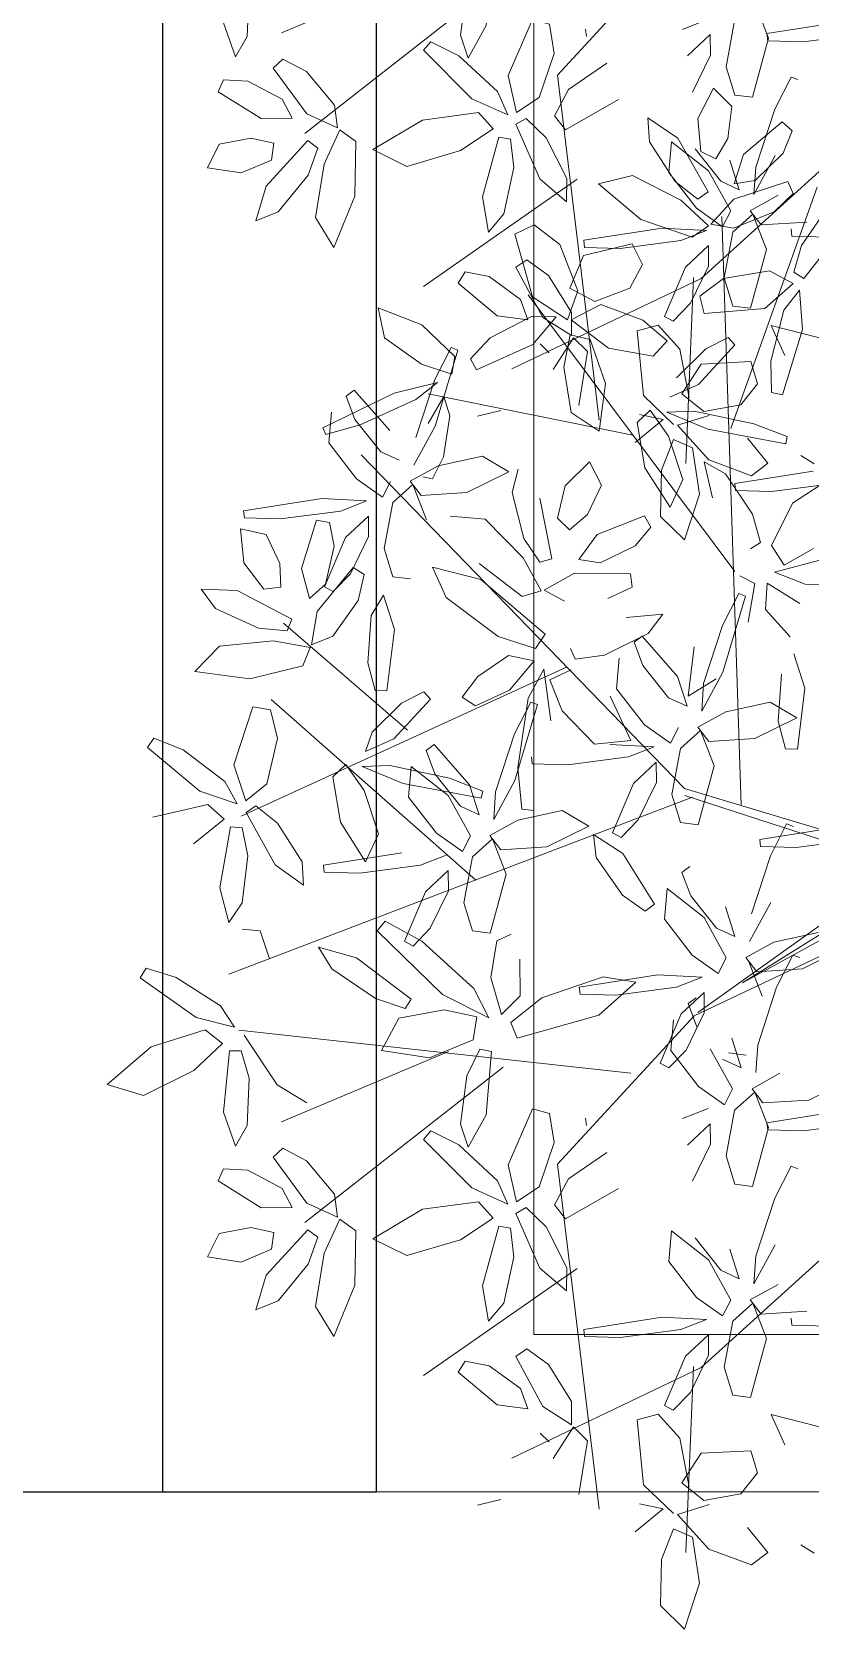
# Model space of a CAD drawing. Header units: millimetres. Extents: x 4980 to 19099, y 3891 to 5773.
# Drawn here: x 5988.9 to 6013.7, y 4588.5 to 4639.3 of the extents above; entities that cross this region are included whole.
import ezdxf

# ---------------------------------------------------------------- set-up
doc = ezdxf.new("R2010")
doc.units = ezdxf.units.MM
for name, color, linetype, lineweight in [('02_03 Sitzmöbel_Stift_Nr__7', 7, 'Continuous', 25), ('no3_ahşap gorunus on kalın', 34, 'Continuous', 20), ('no3_ölçü tefriş', 252, 'Continuous', 0)]:
    doc.layers.add(name, color=color, linetype=linetype, lineweight=lineweight)

# ---------------------------------------------------------------- blocks, each defined once
blk = doc.blocks.new('p34')
at = {"color": 68}
for p, q in [((1685.294, -14118.438), (1684.949, -14119.593)), ((1686.489, -14119.835), (1685.294, -14118.438)), ((1684.949, -14119.593), (1685.738, -14121.191)), ((1687.031, -14121.555), (1686.489, -14119.835)), ((1687.424, -14121.267), (1688.687, -14119.488)), ((1688.687, -14119.488), (1688.993, -14119.67)), ((1688.993, -14119.67), (1688.702, -14120.628)), ((1694.211, -14121.641), (1693.807, -14119.884)), ((1694.626, -14121.385), (1696.025, -14119.712)), ((1696.316, -14119.918), (1695.95, -14120.849)), ((1696.025, -14119.712), (1696.316, -14119.918)), ((1688.702, -14120.628), (1687.794, -14122.038)), ((1695.95, -14120.849), (1694.933, -14122.183)), ((1685.738, -14121.191), (1686.597, -14122.104)), ((1687.116, -14122.482), (1687.424, -14121.267)), ((1692.951, -14121.176), (1693.734, -14122.154)), ((1694.222, -14122.572), (1694.626, -14121.385)), ((1698.209, -14122.976), (1698.443, -14121.227)), ((1698.443, -14121.227), (1699.246, -14122.005)), ((1700.445, -14121.879), (1701.061, -14121.423)), ((1701.061, -14121.423), (1701.022, -14122.574)), ((1679.642, -14122.701), (1679.81, -14121.624)), ((1679.81, -14121.624), (1680.556, -14122)), ((1680.556, -14122), (1680.748, -14123.009)), ((1681.371, -14123.339), (1682.229, -14121.966)), ((1682.229, -14121.966), (1682.611, -14122.14)), ((1686.597, -14122.104), (1687.031, -14121.555)), ((1693.734, -14122.154), (1694.211, -14121.641)), ((1699.246, -14122.005), (1699.411, -14123.716)), ((1699.815, -14123.25), (1700.445, -14121.879)), ((1682.611, -14122.14), (1682.568, -14122.911)), ((1683.335, -14122.517), (1684.416, -14122.139)), ((1684.416, -14122.139), (1686.37, -14122.324)), ((1686.37, -14122.324), (1686.371, -14122.701)), ((1687.794, -14122.038), (1687.116, -14122.482)), ((1690.45, -14122.307), (1691.557, -14122.016)), ((1691.074, -14122.734), (1690.45, -14122.307)), ((1691.557, -14122.016), (1693.491, -14122.355)), ((1693.491, -14122.355), (1693.461, -14122.731)), ((1694.933, -14122.183), (1694.222, -14122.572)), ((1694.323, -14122.844), (1695.467, -14122.467)), ((1695.467, -14122.467), (1697.314, -14123.072)), ((1680.052, -14123.668), (1679.642, -14122.701)), ((1680.748, -14123.009), (1680.586, -14123.742)), ((1682.568, -14122.911), (1681.987, -14124.007)), ((1683.99, -14122.893), (1683.335, -14122.517)), ((1685.497, -14122.955), (1683.99, -14122.893)), ((1685.284, -14123.84), (1686.868, -14122.79)), ((1686.371, -14122.701), (1685.497, -14122.955)), ((1690.238, -14122.735), (1690.186, -14123.299)), ((1692.571, -14122.915), (1691.074, -14122.734)), ((1692.288, -14123.78), (1693.95, -14122.86)), ((1693.461, -14122.731), (1692.571, -14122.915)), ((1693.95, -14122.86), (1694.164, -14123.17)), ((1694.861, -14123.512), (1694.323, -14122.844)), ((1698.616, -14124.664), (1698.209, -14122.976)), ((1701.022, -14122.574), (1700.103, -14124.31)), ((1701.061, -14123.421), (1701.893, -14122.78)), ((1701.893, -14122.78), (1702.978, -14122.672)), ((1702.978, -14122.672), (1702.802, -14123.489)), ((1703.326, -14122.803), (1703.296, -14123.94)), ((1703.555, -14122.777), (1703.326, -14122.803)), ((1703.945, -14125.271), (1703.555, -14122.777)), ((1678.405, -14123.875), (1678.119, -14123.164)), ((1678.119, -14123.164), (1679.223, -14123.492)), ((1679.223, -14123.492), (1680.671, -14124.82)), ((1681.381, -14124.322), (1681.371, -14123.339)), ((1690.186, -14123.299), (1689.295, -14123.599)), ((1694.164, -14123.17), (1693.613, -14123.859)), ((1696.306, -14123.858), (1694.861, -14123.512)), ((1697.314, -14123.072), (1697.217, -14123.63)), ((1699.734, -14124.16), (1699.815, -14123.25)), ((1701.124, -14123.956), (1701.061, -14123.421)), ((1702.802, -14123.489), (1701.874, -14123.928)), ((1679.573, -14124.831), (1678.405, -14123.875)), ((1680.586, -14123.742), (1680.052, -14123.668)), ((1681.987, -14124.007), (1681.381, -14124.322)), ((1681.519, -14124.785), (1682.979, -14123.718)), ((1683.264, -14124.026), (1682.866, -14124.778)), ((1682.979, -14123.718), (1683.264, -14124.026)), ((1684.711, -14124.793), (1685.284, -14123.84)), ((1691.641, -14124.685), (1692.288, -14123.78)), ((1693.613, -14123.859), (1692.377, -14124.635)), ((1697.217, -14123.63), (1696.306, -14123.858)), ((1699.411, -14123.716), (1699.2, -14124.897)), ((1701.874, -14123.928), (1701.124, -14123.956)), ((1703.296, -14123.94), (1703.547, -14125.868)), ((1700.103, -14124.31), (1699.734, -14124.16)), ((1680.433, -14125.139), (1679.573, -14124.831)), ((1680.671, -14124.82), (1680.433, -14125.139)), ((1681.074, -14125.768), (1681.519, -14124.785)), ((1682.866, -14124.778), (1681.801, -14125.667)), ((1692.377, -14124.635), (1691.641, -14124.685)), ((1699.286, -14124.939), (1700.349, -14125.122)), ((1700.764, -14124.872), (1701.712, -14124.614)), ((1701.221, -14125.379), (1700.764, -14124.872)), ((1701.712, -14124.614), (1703.257, -14125.099)), ((1677.269, -14125.649), (1678.225, -14125.068)), ((1678.225, -14125.068), (1679.922, -14125.339)), ((1679.922, -14125.339), (1681.012, -14125.841)), ((1688.976, -14125.589), (1689.667, -14125.164)), ((1689.667, -14125.164), (1689.325, -14126.37)), ((1692.049, -14125.343), (1692.018, -14126.48)), ((1692.278, -14125.317), (1692.049, -14125.343)), ((1692.667, -14127.812), (1692.278, -14125.317)), ((1700.349, -14125.122), (1701.751, -14126.266)), ((1701.13, -14125.352), (1700.98, -14125.63)), ((1702.703, -14126.023), (1701.13, -14125.352)), ((1702.428, -14125.664), (1701.221, -14125.379)), ((1703.184, -14125.512), (1702.428, -14125.664)), ((1703.257, -14125.099), (1703.184, -14125.512)), ((1703.869, -14126.683), (1703.945, -14125.271)), ((1705.716, -14125.489), (1704.572, -14126.373)), ((1706.689, -14125.575), (1705.716, -14125.489)), ((1706.194, -14125.302), (1705.982, -14125.394)), ((1705.982, -14125.394), (1706.287, -14126.49)), ((1707.299, -14127.572), (1706.194, -14125.302)), ((1678.903, -14126.316), (1677.269, -14125.649)), ((1681.012, -14125.841), (1680.639, -14126.347)), ((1681.801, -14125.667), (1681.074, -14125.768)), ((1688.029, -14126.973), (1688.976, -14125.589)), ((1693.644, -14125.86), (1692.385, -14126.661)), ((1695.087, -14125.618), (1693.644, -14125.86)), ((1695.477, -14126.027), (1695.087, -14125.618)), ((1700.98, -14125.63), (1701.55, -14126.177)), ((1703.383, -14126.748), (1702.703, -14126.023)), ((1703.547, -14125.868), (1703.869, -14126.683)), ((1707.203, -14126.043), (1706.464, -14126.322)), ((1707.389, -14126.297), (1707.203, -14126.043)), ((1680.639, -14126.347), (1678.903, -14126.316)), ((1689.325, -14126.37), (1688.013, -14128.112)), ((1692.018, -14126.48), (1692.27, -14128.408)), ((1701.524, -14126.619), (1700.696, -14126.424)), ((1701.751, -14126.266), (1701.524, -14126.619)), ((1701.55, -14126.177), (1702.731, -14126.754)), ((1704.572, -14126.373), (1703.983, -14127.201)), ((1706.464, -14126.322), (1705.435, -14127.14)), ((1706.287, -14126.49), (1707.094, -14128.259)), ((1680.385, -14126.889), (1679.849, -14127.968)), ((1681.324, -14128.47), (1680.385, -14126.889)), ((1687.712, -14127.922), (1688.029, -14126.973)), ((1688.155, -14129.106), (1690.188, -14127.026)), ((1690.188, -14127.026), (1690.491, -14127.284)), ((1692.385, -14126.661), (1693.274, -14127.065)), ((1693.274, -14127.065), (1694.647, -14126.612)), ((1702.731, -14126.754), (1703.383, -14126.748)), ((1686.147, -14128.698), (1686.38, -14127.164)), ((1686.38, -14127.164), (1687.41, -14127.715)), ((1690.491, -14127.284), (1689.854, -14128.445)), ((1701.457, -14127.525), (1702.356, -14127.25)), ((1702.356, -14127.25), (1703.816, -14127.522)), ((1703.816, -14127.522), (1704.388, -14128.161)), ((1703.983, -14127.201), (1704.488, -14127.457)), ((1705.435, -14127.14), (1705.16, -14127.731)), ((1679.849, -14127.968), (1680.352, -14129.678)), ((1687.41, -14127.715), (1687.674, -14129.158)), ((1688.013, -14128.112), (1687.712, -14127.922)), ((1691.425, -14128.564), (1689.852, -14127.893)), ((1704.492, -14128.078), (1704.044, -14128.424)), ((1704.987, -14128.966), (1704.492, -14128.078)), ((1681.564, -14130.257), (1681.324, -14128.47)), ((1682.001, -14130.04), (1683.549, -14128.504)), ((1683.549, -14128.504), (1683.82, -14128.736)), ((1692.105, -14129.288), (1691.425, -14128.564)), ((1692.27, -14128.408), (1692.591, -14129.223)), ((1704.388, -14128.161), (1703.265, -14128.596)), ((1704.044, -14128.424), (1704.133, -14129.884)), ((1704.632, -14128.476), (1704.57, -14128.785)), ((1705.009, -14128.198), (1706.251, -14128.874)), ((1683.82, -14128.736), (1683.369, -14129.629)), ((1686.713, -14130.086), (1686.147, -14128.698)), ((1687.417, -14130.585), (1688.155, -14129.106)), ((1675.098, -14130.847), (1676.139, -14129.606)), ((1676.139, -14129.606), (1676.493, -14129.832)), ((1683.369, -14129.629), (1682.233, -14130.863)), ((1687.674, -14129.158), (1687.45, -14130.202)), ((1703.386, -14129.355), (1703.285, -14130.469)), ((1676.493, -14129.832), (1676.343, -14130.589)), ((1680.352, -14129.678), (1681.042, -14130.723)), ((1681.489, -14131.185), (1682.001, -14130.04)), ((1684.031, -14129.676), (1683.299, -14129.929)), ((1683.299, -14129.929), (1684.331, -14130.496)), ((1685.572, -14129.886), (1684.031, -14129.676)), ((1686.415, -14130.294), (1685.572, -14129.886)), ((1687.45, -14130.202), (1686.713, -14130.086)), ((1677.758, -14130.572), (1678.887, -14130.385)), ((1678.339, -14131.055), (1677.758, -14130.572)), ((1678.887, -14130.385), (1680.781, -14130.901)), ((1681.042, -14130.723), (1681.564, -14130.257)), ((1684.331, -14130.496), (1686.349, -14130.665)), ((1686.349, -14130.665), (1686.415, -14130.294)), ((1679.813, -14131.374), (1678.339, -14131.055)), ((1680.781, -14130.901), (1680.717, -14131.273)), ((1682.233, -14130.863), (1681.489, -14131.185)), ((1679.451, -14132.209), (1681.192, -14131.446)), ((1680.717, -14131.273), (1679.813, -14131.374)), ((1681.192, -14131.446), (1681.376, -14131.775)), ((1681.564, -14131.465), (1682.739, -14131.196)), ((1682.039, -14132.18), (1681.564, -14131.465)), ((1682.739, -14131.196), (1684.522, -14131.968)), ((1681.376, -14131.775), (1680.764, -14132.41)), ((1684.522, -14131.968), (1684.374, -14132.515)), ((1678.724, -14133.05), (1679.451, -14132.209)), ((1680.764, -14132.41), (1679.462, -14133.069)), ((1681.018, -14133.025), (1681.463, -14132.675)), ((1681.463, -14132.675), (1682.293, -14133.116)), ((1683.445, -14132.658), (1682.039, -14132.18)), ((1684.374, -14132.515), (1683.445, -14132.658)), ((1679.462, -14133.069), (1678.724, -14133.05)), ((1681.985, -14134.71), (1681.018, -14133.025)), ((1682.293, -14133.116), (1683.135, -14134.34))]:
    blk.add_line(p, q, dxfattribs=at)
at = {"color": 44}
for p, q in [((1694.436, -14137.067), (1688.808, -14122.302)), ((1685.654, -14135.103), (1687.026, -14122.623)), ((1698.592, -14133.078), (1693.838, -14122.703)), ((1686.342, -14129.293), (1684.107, -14123.977)), ((1691.802, -14130.168), (1697.552, -14123.652)), ((1696.572, -14127.998), (1699.979, -14124.041)), ((1685.85, -14131.036), (1680.9, -14124.728)), ((1694.72, -14136.809), (1705.34, -14126.519)), ((1679.44, -14133.399), (1676.031, -14128.502)), ((1705.965, -14135.169), (1707.275, -14128.65)), ((1676.283, -14137.346), (1673.404, -14131.319)), ((1701.623, -14138.41), (1710.428, -14131.837)), ((1682.755, -14132.766), (1671.775, -14134.094)), ((1687.482, -14137.116), (1682.755, -14132.766)), ((1676.318, -14137.098), (1670.396, -14136.858)), ((1691.114, -14144.782), (1687.482, -14137.116)), ((1692.508, -14144.125), (1687.589, -14137.234)), ((1692.198, -14143.891), (1694.497, -14136.818)), ((1692.508, -14144.125), (1694.72, -14136.809)), ((1682.842, -14144.569), (1676.283, -14137.346)), ((1694.199, -14138.612), (1712.916, -14138.004)), ((1691.944, -14144.122), (1688.533, -14138.654)), ((1688.533, -14138.654), (1691.834, -14144.693)), ((1706.176, -14138.29), (1713.856, -14141.038))]:
    blk.add_line(p, q, dxfattribs=at)
at = {"color": 66}
for p, q in [((1699.2, -14124.897), (1698.616, -14124.664)), ((1699.567, -14125.617), (1699.286, -14124.939)), ((1694.647, -14126.612), (1695.477, -14126.027)), ((1700.696, -14126.424), (1699.567, -14125.617)), ((1695.413, -14126.554), (1694.872, -14127.859)), ((1695.445, -14127.429), (1695.413, -14126.554)), ((1706.106, -14127.429), (1707.389, -14126.297)), ((1696.51, -14126.865), (1695.893, -14126.654)), ((1695.893, -14126.654), (1696.293, -14127.563)), ((1697.432, -14127.802), (1696.51, -14126.865)), ((1697.827, -14127.336), (1697.837, -14126.959)), ((1697.837, -14126.959), (1698.717, -14126.729)), ((1698.717, -14126.729), (1700.222, -14126.833)), ((1700.222, -14126.833), (1700.867, -14127.227)), ((1710.011, -14127.055), (1709.056, -14127.259)), ((1709.476, -14128.448), (1710.011, -14127.055)), ((1695.041, -14129.331), (1695.445, -14127.429)), ((1696.293, -14127.563), (1697.554, -14128.72)), ((1699.776, -14127.575), (1697.827, -14127.336)), ((1700.867, -14127.227), (1699.776, -14127.575)), ((1701.39, -14128.088), (1701.457, -14127.525)), ((1707.641, -14128.944), (1707.299, -14127.572)), ((1709.056, -14127.259), (1708.222, -14128.44)), ((1689.852, -14127.893), (1689.702, -14128.17)), ((1694.438, -14128.029), (1693.294, -14128.913)), ((1694.872, -14127.859), (1694.409, -14130.341)), ((1695.411, -14128.115), (1694.438, -14128.029)), ((1697.787, -14128.508), (1697.432, -14127.802)), ((1689.854, -14128.445), (1688.351, -14130.104)), ((1689.702, -14128.17), (1690.272, -14128.717)), ((1694.491, -14129.289), (1695.411, -14128.115)), ((1695.925, -14128.583), (1695.186, -14128.862)), ((1696.111, -14128.837), (1695.925, -14128.583)), ((1697.554, -14128.72), (1697.787, -14128.508)), ((1707.732, -14128.861), (1705.883, -14128.258)), ((1707.094, -14128.259), (1707.641, -14128.944)), ((1708.222, -14128.44), (1707.903, -14129.405)), ((1708.46, -14129.501), (1709.476, -14128.448)), ((1690.272, -14128.717), (1691.453, -14129.294)), ((1693.294, -14128.913), (1692.706, -14129.742)), ((1695.186, -14128.862), (1694.157, -14129.68)), ((1694.829, -14129.969), (1696.111, -14128.837)), ((1700.797, -14129.224), (1701.756, -14128.794)), ((1701.756, -14128.794), (1701.364, -14130.323)), ((1704.57, -14128.785), (1705.276, -14129.141)), ((1705.293, -14130.379), (1704.987, -14128.966)), ((1706.251, -14128.874), (1708.67, -14129.595)), ((1707.196, -14129.148), (1706.333, -14128.656)), ((1708.746, -14129.378), (1707.732, -14128.861)), ((1691.453, -14129.294), (1692.105, -14129.288)), ((1693.21, -14129.997), (1694.491, -14129.289)), ((1694.634, -14130.393), (1695.041, -14129.331)), ((1699.551, -14130.874), (1700.797, -14129.224)), ((1705.276, -14129.141), (1706.574, -14129.345)), ((1706.574, -14129.345), (1707.196, -14129.148)), ((1707.903, -14129.405), (1708.46, -14129.501)), ((1708.67, -14129.595), (1708.746, -14129.378)), ((1688.351, -14130.104), (1687.417, -14130.585)), ((1690.112, -14130.628), (1690.18, -14130.065)), ((1690.18, -14130.065), (1691.078, -14129.79)), ((1691.078, -14129.79), (1692.539, -14130.062)), ((1692.539, -14130.062), (1693.111, -14130.701)), ((1692.706, -14129.742), (1693.21, -14129.997)), ((1694.157, -14129.68), (1693.882, -14130.271)), ((1693.882, -14130.271), (1694.829, -14129.969)), ((1697.617, -14129.738), (1697.348, -14130.162)), ((1698.284, -14130.237), (1697.617, -14129.738)), ((1708.045, -14130.193), (1708.391, -14129.995)), ((1708.391, -14129.995), (1709.057, -14130.621)), ((1672.087, -14130.966), (1671.902, -14130.222)), ((1676.343, -14130.589), (1675.616, -14131.594)), ((1688.696, -14130.645), (1687.526, -14130.988)), ((1689.872, -14130.835), (1688.696, -14130.645)), ((1691.987, -14131.136), (1690.112, -14130.628)), ((1693.214, -14130.618), (1692.766, -14130.964)), ((1693.709, -14131.506), (1693.214, -14130.618)), ((1694.409, -14130.341), (1694.634, -14130.393)), ((1697.348, -14130.162), (1697.846, -14131.243)), ((1698.948, -14131.205), (1698.284, -14130.237)), ((1708.844, -14131.988), (1708.045, -14130.193)), ((1709.057, -14130.621), (1709.746, -14131.962)), ((1674.972, -14131.821), (1675.098, -14130.847)), ((1687.526, -14130.988), (1688.114, -14131.581)), ((1690.074, -14131.295), (1689.872, -14130.835)), ((1693.111, -14130.701), (1691.987, -14131.136)), ((1692.766, -14130.964), (1692.855, -14132.424)), ((1694.606, -14130.798), (1693.732, -14130.738)), ((1693.732, -14130.738), (1694.973, -14131.414)), ((1699.174, -14132.068), (1699.551, -14130.874)), ((1675.616, -14131.594), (1674.972, -14131.821)), ((1675.044, -14132.3), (1676.639, -14131.445)), ((1676.639, -14131.445), (1676.878, -14131.79)), ((1686.764, -14131.488), (1687.271, -14131.287)), ((1687.498, -14134.079), (1686.764, -14131.488)), ((1687.271, -14131.287), (1688.052, -14132.266)), ((1688.114, -14131.581), (1689.287, -14131.57)), ((1697.846, -14131.243), (1698.783, -14132.024)), ((1698.783, -14132.024), (1698.948, -14131.205)), ((1676.878, -14131.79), (1676.379, -14132.479)), ((1699.623, -14132.377), (1699.174, -14132.068)), ((1673.386, -14132.626), (1674.396, -14133.275)), ((1674.2, -14132.216), (1673.92, -14132.499)), ((1674.467, -14133.211), (1675.044, -14132.3)), ((1676.379, -14132.479), (1675.201, -14133.212)), ((1688.052, -14132.266), (1688.726, -14134.221)), ((1673.956, -14133.724), (1672.241, -14133.452)), ((1674.396, -14133.275), (1673.956, -14133.724)), ((1675.201, -14133.212), (1674.467, -14133.211)), ((1677.272, -14133.626), (1677.241, -14134.764)), ((1677.501, -14133.601), (1677.272, -14133.626)), ((1677.89, -14136.095), (1677.501, -14133.601)), ((1684.219, -14133.661), (1683.99, -14133.686)), ((1688.166, -14133.487), (1688.136, -14134.625)), ((1688.395, -14133.462), (1688.166, -14133.487)), ((1688.785, -14135.956), (1688.395, -14133.462)), ((1688.549, -14135.256), (1687.498, -14134.079)), ((1688.136, -14134.625), (1688.387, -14136.553)), ((1688.726, -14134.221), (1688.549, -14135.256)), ((1677.241, -14134.764), (1677.493, -14136.692)), ((1671.792, -14136.131), (1671.058, -14135.243)), ((1671.638, -14136.465), (1672.554, -14135.503)), ((1671.951, -14135.381), (1671.792, -14136.131)), ((1672.554, -14135.503), (1674.621, -14135.305)), ((1674.621, -14135.305), (1674.8, -14135.974)), ((1670.178, -14136.083), (1671.155, -14136.461)), ((1674.8, -14135.974), (1674.036, -14136.66)), ((1675.075, -14136.176), (1674.925, -14136.453)), ((1676.648, -14136.847), (1675.075, -14136.176)), ((1677.814, -14137.507), (1677.89, -14136.095)), ((1670.508, -14137.585), (1671.613, -14136.585)), ((1671.155, -14136.461), (1670.892, -14137.062)), ((1671.613, -14136.585), (1671.927, -14137.595)), ((1672.054, -14137.426), (1672.614, -14136.724)), ((1674.036, -14136.66), (1672.481, -14136.956)), ((1672.614, -14136.724), (1673.558, -14137.339)), ((1674.925, -14136.453), (1675.495, -14137.001)), ((1677.493, -14136.692), (1677.814, -14137.507)), ((1679.661, -14136.312), (1678.517, -14137.197)), ((1680.634, -14136.398), (1679.661, -14136.312)), ((1679.714, -14137.573), (1680.634, -14136.398)), ((1675.495, -14137.001), (1676.676, -14137.578)), ((1677.328, -14137.572), (1676.648, -14136.847)), ((1678.517, -14137.197), (1677.929, -14138.025)), ((1680.409, -14137.146), (1679.38, -14137.964)), ((1672.267, -14138.604), (1672.054, -14137.426)), ((1673.558, -14137.339), (1673.639, -14138.924)), ((1676.676, -14137.578), (1677.328, -14137.572)), ((1678.433, -14138.281), (1679.714, -14137.573)), ((1675.403, -14138.349), (1676.301, -14138.074)), ((1676.301, -14138.074), (1677.762, -14138.346)), ((1677.929, -14138.025), (1678.433, -14138.281)), ((1679.38, -14137.964), (1679.105, -14138.555)), ((1679.105, -14138.555), (1680.052, -14138.253)), ((1675.335, -14138.911), (1675.403, -14138.349)), ((1677.762, -14138.346), (1678.334, -14138.985)), ((1673.639, -14138.924), (1672.934, -14139.129)), ((1677.21, -14139.42), (1675.335, -14138.911)), ((1678.334, -14138.985), (1677.21, -14139.42)), ((1678.437, -14138.902), (1677.989, -14139.247)), ((1677.989, -14139.247), (1678.078, -14140.708)), ((1678.932, -14139.79), (1678.437, -14138.902)), ((1679.829, -14139.082), (1678.955, -14139.021)), ((1678.955, -14139.021), (1680.196, -14139.698)), ((1673.828, -14140.004), (1674.787, -14139.573)), ((1674.787, -14139.573), (1674.396, -14141.103)), ((1677.63, -14140.231), (1677.599, -14141.368)), ((1677.859, -14140.206), (1677.63, -14140.231))]:
    blk.add_line(p, q, dxfattribs=at)
at = {"color": 64}
for p, q in [((1704.133, -14129.884), (1704.797, -14131.22)), ((1701.364, -14130.323), (1699.623, -14132.377)), ((1700.821, -14131.648), (1701.878, -14130.272)), ((1703.285, -14130.469), (1702.057, -14131.672)), ((1704.797, -14131.22), (1705.293, -14130.379)), ((1696.454, -14131.401), (1694.606, -14130.798)), ((1694.015, -14132.919), (1693.709, -14131.506)), ((1694.01, -14132.023), (1694.056, -14131.628)), ((1694.056, -14131.628), (1695.374, -14131.51)), ((1694.973, -14131.414), (1697.392, -14132.135)), ((1695.374, -14131.51), (1697.589, -14131.832)), ((1697.468, -14131.918), (1696.454, -14131.401)), ((1701.005, -14132.25), (1700.821, -14131.648)), ((1702.674, -14131.693), (1704.136, -14131.323)), ((1704.136, -14131.323), (1704.878, -14131.515)), ((1710.362, -14131.973), (1712.36, -14131.405)), ((1712.36, -14131.405), (1712.656, -14132.03)), ((1695.498, -14131.964), (1695.467, -14133.101)), ((1695.726, -14131.939), (1695.498, -14131.964)), ((1697.392, -14132.135), (1697.468, -14131.918)), ((1697.589, -14131.832), (1698.51, -14132.338)), ((1702.057, -14131.672), (1701.005, -14132.25)), ((1701.915, -14132.202), (1702.674, -14131.693)), ((1709.726, -14132.729), (1708.844, -14131.988)), ((1709.636, -14133.084), (1710.362, -14131.973)), ((1709.746, -14131.962), (1709.726, -14132.729)), ((1712.656, -14132.03), (1712.029, -14132.843)), ((1692.855, -14132.424), (1693.519, -14133.76)), ((1698.51, -14132.338), (1696.87, -14132.551)), ((1697.182, -14132.921), (1698.174, -14132.525)), ((1698.174, -14132.525), (1698.489, -14133.202)), ((1700.676, -14132.987), (1701.027, -14132.343)), ((1701.027, -14132.343), (1701.553, -14133.285)), ((1702.029, -14132.583), (1701.915, -14132.202)), ((1703.958, -14132.208), (1702.029, -14132.583)), ((1693.519, -14133.76), (1694.015, -14132.919)), ((1695.467, -14133.101), (1695.718, -14135.029)), ((1696.131, -14133.945), (1697.182, -14132.921)), ((1699.172, -14133.181), (1698.827, -14133.333)), ((1702.946, -14133.155), (1703.323, -14132.77)), ((1703.439, -14133.722), (1702.946, -14133.155)), ((1703.323, -14132.77), (1704.345, -14133.016)), ((1704.345, -14133.016), (1705.111, -14133.791)), ((1706.68, -14133.201), (1708.13, -14132.973)), ((1708.13, -14132.973), (1709.159, -14133.168)), ((1709.159, -14133.168), (1709.009, -14133.807)), ((1710.553, -14133.415), (1709.636, -14133.084)), ((1710.218, -14133.955), (1710.642, -14133.163)), ((1712.029, -14132.843), (1710.553, -14133.415)), ((1710.642, -14133.163), (1711.681, -14133.597)), ((1698.827, -14133.333), (1698.959, -14134.26)), ((1701.553, -14133.285), (1701.542, -14135.094)), ((1701.9, -14134.124), (1702.007, -14133.45)), ((1702.007, -14133.45), (1702.804, -14134.026)), ((1706.084, -14134.092), (1706.68, -14133.201)), ((1708.726, -14134.39), (1709.632, -14133.207)), ((1709.632, -14133.207), (1710.124, -14134.144)), ((1711.681, -14133.597), (1712.048, -14135.141)), ((1691.321, -14134.842), (1692.515, -14134.003)), ((1692.515, -14134.003), (1693.247, -14133.916)), ((1693.247, -14133.916), (1692.648, -14134.852)), ((1696.248, -14135.107), (1696.131, -14133.945)), ((1702.436, -14135.243), (1701.9, -14134.124)), ((1702.804, -14134.026), (1703.397, -14135.533)), ((1704.364, -14134.167), (1703.439, -14133.722)), ((1705.111, -14133.791), (1704.364, -14134.167)), ((1707.601, -14134.295), (1706.084, -14134.092)), ((1709.009, -14133.807), (1707.601, -14134.295)), ((1710.124, -14134.144), (1709.626, -14135.48)), ((1710.641, -14135.074), (1710.218, -14133.955)), ((1712.824, -14135.418), (1713.963, -14134.069)), ((1713.963, -14134.069), (1714.22, -14135.158)), ((1693.301, -14134.514), (1693.151, -14134.791)), ((1694.874, -14135.185), (1693.301, -14134.514)), ((1696.04, -14135.844), (1696.116, -14134.433)), ((1697.652, -14134.445), (1696.248, -14135.107)), ((1697.887, -14134.65), (1696.743, -14135.534)), ((1698.86, -14134.736), (1697.887, -14134.65)), ((1698.959, -14134.26), (1699.644, -14135.657)), ((1701.126, -14135.14), (1700.758, -14134.372)), ((1708.476, -14135.818), (1708.726, -14134.39)), ((1690.806, -14135.558), (1691.321, -14134.842)), ((1692.648, -14134.852), (1691.036, -14135.857)), ((1693.151, -14134.791), (1693.721, -14135.339)), ((1695.554, -14135.909), (1694.874, -14135.185)), ((1695.718, -14135.029), (1696.04, -14135.844)), ((1699.374, -14135.205), (1698.635, -14135.483)), ((1699.56, -14135.459), (1699.374, -14135.205)), ((1700.262, -14136.123), (1700.157, -14134.95)), ((1701.542, -14135.094), (1701.126, -14135.14)), ((1711.392, -14135.47), (1710.641, -14135.074)), ((1712.048, -14135.141), (1711.392, -14135.47)), ((1714.22, -14135.158), (1713.439, -14136.689)), ((1691.036, -14135.857), (1690.806, -14135.558)), ((1693.721, -14135.339), (1694.902, -14135.915)), ((1696.743, -14135.534), (1696.154, -14136.363)), ((1698.635, -14135.483), (1697.606, -14136.301)), ((1698.277, -14136.591), (1699.56, -14135.459)), ((1699.644, -14135.657), (1700.262, -14136.123)), ((1703.03, -14135.736), (1702.436, -14135.243)), ((1703.397, -14135.533), (1703.03, -14135.736)), ((1704.923, -14135.551), (1703.665, -14136.352)), ((1706.366, -14135.309), (1704.923, -14135.551)), ((1705.927, -14136.303), (1706.757, -14135.718)), ((1706.757, -14135.718), (1706.366, -14135.309)), ((1709.626, -14135.48), (1708.962, -14136.255)), ((1712.258, -14137.059), (1712.824, -14135.418)), ((1714.03, -14136.513), (1715.299, -14135.697)), ((1715.299, -14135.697), (1716.064, -14135.644)), ((1716.064, -14135.644), (1715.411, -14136.594)), ((1667.963, -14136.813), (1668.711, -14136.044)), ((1668.711, -14136.044), (1670.178, -14136.083)), ((1685.969, -14136.037), (1685.82, -14136.314)), ((1687.543, -14136.708), (1685.969, -14136.037)), ((1688.709, -14137.368), (1688.785, -14135.956)), ((1690.556, -14136.173), (1689.412, -14137.057)), ((1691.529, -14136.259), (1690.556, -14136.173)), ((1694.902, -14135.915), (1695.554, -14135.909)), ((1708.962, -14136.255), (1708.476, -14135.818)), ((1686.38, -14136.372), (1685.235, -14137.256)), ((1685.82, -14136.314), (1686.39, -14136.862)), ((1687.352, -14136.458), (1686.38, -14136.372)), ((1688.223, -14137.432), (1687.543, -14136.708)), ((1688.387, -14136.553), (1688.709, -14137.368)), ((1690.608, -14137.433), (1691.529, -14136.259)), ((1692.043, -14136.728), (1691.304, -14137.007)), ((1692.229, -14136.982), (1692.043, -14136.728)), ((1693.561, -14137.249), (1693.628, -14136.687)), ((1693.628, -14136.687), (1694.527, -14136.412)), ((1694.527, -14136.412), (1695.987, -14136.683)), ((1695.987, -14136.683), (1696.56, -14137.323)), ((1696.154, -14136.363), (1696.659, -14136.619)), ((1697.606, -14136.301), (1697.331, -14136.893)), ((1697.331, -14136.893), (1698.277, -14136.591)), ((1703.665, -14136.352), (1704.553, -14136.756)), ((1704.553, -14136.756), (1705.927, -14136.303)), ((1707.172, -14136.345), (1707.573, -14137.254)), ((1708.711, -14137.493), (1707.789, -14136.556)), ((1713.439, -14136.689), (1712.625, -14137.57)), ((1713.472, -14137.236), (1714.03, -14136.513)), ((1715.411, -14136.594), (1713.702, -14137.561)), ((1669.418, -14137.287), (1667.963, -14136.813)), ((1670.892, -14137.062), (1669.418, -14137.287)), ((1682.213, -14137.061), (1683.394, -14137.637)), ((1684.046, -14137.631), (1683.366, -14136.907)), ((1684.211, -14136.752), (1684.532, -14137.567)), ((1686.39, -14136.862), (1687.571, -14137.439)), ((1687.867, -14136.927), (1687.127, -14137.206)), ((1688.052, -14137.181), (1687.867, -14136.927)), ((1689.412, -14137.057), (1688.823, -14137.886)), ((1691.304, -14137.007), (1690.275, -14137.825)), ((1695.436, -14137.758), (1693.561, -14137.249)), ((1698.206, -14137.822), (1697.652, -14136.93)), ((1697.652, -14136.93), (1699.22, -14137.114)), ((1712.625, -14137.57), (1712.258, -14137.059)), ((1713.702, -14137.561), (1713.472, -14137.236)), ((1714.988, -14137.328), (1716.034, -14137.236)), ((1716.034, -14137.236), (1717.007, -14137.729)), ((1670.004, -14138.943), (1670.508, -14137.585)), ((1683.394, -14137.637), (1684.046, -14137.631)), ((1685.235, -14137.256), (1684.647, -14138.085)), ((1685.151, -14138.341), (1686.432, -14137.632)), ((1687.571, -14137.439), (1688.223, -14137.432)), ((1689.328, -14138.142), (1690.608, -14137.433)), ((1698.054, -14137.419), (1697.18, -14137.359)), ((1697.18, -14137.359), (1698.422, -14138.035)), ((1699.903, -14138.022), (1698.054, -14137.419)), ((1705.114, -14137.437), (1703.966, -14137.697)), ((1709.066, -14138.199), (1708.711, -14137.493)), ((1709.83, -14137.432), (1710.381, -14137.303)), ((1709.994, -14139.368), (1709.83, -14137.432)), ((1710.381, -14137.303), (1710.947, -14138.053)), ((1712.547, -14138.374), (1712.675, -14137.652)), ((1712.675, -14137.652), (1713.472, -14138.378)), ((1714.752, -14137.813), (1714.988, -14137.328)), ((1682.121, -14138.409), (1683.019, -14138.134)), ((1683.019, -14138.134), (1684.48, -14138.406)), ((1684.647, -14138.085), (1685.151, -14138.341)), ((1686.098, -14138.024), (1685.823, -14138.615)), ((1686.23, -14138.772), (1686.297, -14138.21)), ((1688.823, -14137.886), (1689.328, -14138.142)), ((1690.275, -14137.825), (1690, -14138.416)), ((1690, -14138.416), (1690.946, -14138.114)), ((1698.422, -14138.035), (1700.841, -14138.756)), ((1700.917, -14138.539), (1699.903, -14138.022)), ((1708.833, -14138.411), (1709.066, -14138.199)), ((1710.947, -14138.053), (1711.192, -14139.518)), ((1715.4, -14138.193), (1714.752, -14137.813)), ((1716.419, -14138.322), (1715.4, -14138.193)), ((1672.934, -14139.129), (1672.267, -14138.604)), ((1682.053, -14138.971), (1682.121, -14138.409)), ((1684.48, -14138.406), (1685.052, -14139.045)), ((1685.823, -14138.615), (1686.77, -14138.313)), ((1689.332, -14138.763), (1688.884, -14139.108)), ((1689.827, -14139.65), (1689.332, -14138.763)), ((1700.841, -14138.756), (1700.917, -14138.539)), ((1701.487, -14138.568), (1701.24, -14139.054)), ((1713.064, -14139.662), (1712.547, -14138.374)), ((1713.472, -14138.378), (1714.037, -14140.097)), ((1714.068, -14139.064), (1713.956, -14138.391)), ((1713.956, -14138.391), (1714.894, -14138.684)), ((1714.894, -14138.684), (1715.935, -14139.924)), ((1670.402, -14139.461), (1670.004, -14138.943)), ((1671.196, -14138.819), (1670.402, -14139.461)), ((1681.677, -14139.685), (1679.829, -14139.082)), ((1683.928, -14139.48), (1682.053, -14138.971)), ((1685.052, -14139.045), (1683.928, -14139.48)), ((1685.155, -14138.962), (1684.708, -14139.307)), ((1685.65, -14139.849), (1685.155, -14138.962)), ((1686.547, -14139.142), (1685.673, -14139.081)), ((1688.396, -14139.744), (1686.547, -14139.142)), ((1689.228, -14138.846), (1688.105, -14139.281)), ((1688.884, -14139.108), (1688.973, -14140.569)), ((1689.849, -14138.882), (1691.091, -14139.558)), ((1692.572, -14139.545), (1690.723, -14138.943)), ((1692.867, -14139.229), (1692.836, -14140.366)), ((1693.096, -14139.204), (1692.867, -14139.229)), ((1693.485, -14141.698), (1693.096, -14139.204)), ((1701.24, -14139.054), (1700.006, -14138.839)), ((1702.343, -14138.908), (1702.54, -14139.23)), ((1702.54, -14139.23), (1703.441, -14138.976)), ((1714.932, -14139.954), (1714.068, -14139.064)), ((1682.691, -14140.201), (1681.677, -14139.685)), ((1683.85, -14139.46), (1683.819, -14140.597)), ((1684.079, -14139.435), (1683.85, -14139.46)), ((1684.468, -14141.929), (1684.079, -14139.435)), ((1684.708, -14139.307), (1684.796, -14140.768)), ((1689.409, -14140.261), (1688.396, -14139.744)), ((1690.133, -14141.064), (1689.827, -14139.65)), ((1693.586, -14140.062), (1692.572, -14139.545)), ((1700.415, -14139.392), (1699.544, -14140.179)), ((1701.248, -14139.447), (1700.415, -14139.392)), ((1700.599, -14140.479), (1701.248, -14139.447)), ((1701.216, -14140.656), (1701.596, -14139.676)), ((1701.596, -14139.676), (1702.024, -14141.273)), ((1701.826, -14139.985), (1702.454, -14139.583)), ((1710.787, -14140.275), (1709.994, -14139.368)), ((1711.192, -14139.518), (1710.787, -14140.275)), ((1713.656, -14140.273), (1713.064, -14139.662)), ((1682.615, -14140.419), (1682.691, -14140.201)), ((1689.333, -14140.479), (1689.409, -14140.261)), ((1702.35, -14140.915), (1701.826, -14139.985)), ((1710.947, -14140.612), (1711.149, -14140.294)), ((1711.149, -14140.294), (1711.999, -14140.532)), ((1714.037, -14140.097), (1713.656, -14140.273)), ((1670.648, -14140.517), (1670.379, -14140.941)), ((1683.819, -14140.597), (1684.07, -14142.525)), ((1684.796, -14140.768), (1685.46, -14142.104)), ((1688.973, -14140.569), (1689.637, -14141.905)), ((1712.444, -14141.783), (1710.947, -14140.612)), ((1711.999, -14140.532), (1713.196, -14141.367))]:
    blk.add_line(p, q, dxfattribs=at)
at = {"color": 62}
for p, q in [((1706.693, -14136.245), (1706.151, -14137.55)), ((1706.725, -14137.12), (1706.693, -14136.245)), ((1696.663, -14137.239), (1696.215, -14137.585)), ((1697.158, -14138.127), (1696.663, -14137.239)), ((1706.32, -14139.022), (1706.725, -14137.12)), ((1707.573, -14137.254), (1708.833, -14138.411)), ((1696.56, -14137.323), (1695.436, -14137.758)), ((1696.215, -14137.585), (1696.304, -14139.046)), ((1704.734, -14138.111), (1705.114, -14137.437)), ((1706.151, -14137.55), (1705.689, -14140.032)), ((1717.007, -14137.729), (1716.419, -14138.322)), ((1697.464, -14139.541), (1697.158, -14138.127)), ((1703.441, -14138.976), (1704.734, -14138.111)), ((1704.196, -14138.439), (1704.165, -14139.576)), ((1704.425, -14138.414), (1704.196, -14138.439)), ((1704.814, -14140.908), (1704.425, -14138.414)), ((1696.304, -14139.046), (1696.968, -14140.382)), ((1705.913, -14140.084), (1706.32, -14139.022)), ((1696.968, -14140.382), (1697.464, -14139.541)), ((1702.454, -14139.583), (1703.798, -14140.247)), ((1704.165, -14139.576), (1704.416, -14141.504)), ((1707.24, -14139.93), (1707.316, -14139.582)), ((1707.316, -14139.582), (1708.316, -14139.555)), ((1708.316, -14139.555), (1709.94, -14139.971)), ((1693.51, -14140.28), (1693.586, -14140.062)), ((1695.964, -14140.404), (1695.975, -14140.027)), ((1695.975, -14140.027), (1696.855, -14139.797)), ((1696.855, -14139.797), (1698.359, -14139.901)), ((1699.004, -14140.296), (1697.913, -14140.644)), ((1703.798, -14140.247), (1704.641, -14141.55)), ((1705.689, -14140.032), (1705.913, -14140.084)), ((1709.326, -14140.566), (1707.24, -14139.93)), ((1709.94, -14139.971), (1710.576, -14140.474)), ((1715.651, -14140.233), (1714.932, -14139.954)), ((1715.935, -14139.924), (1715.651, -14140.233)), ((1692.836, -14140.366), (1693.088, -14142.294)), ((1697.913, -14140.644), (1695.964, -14140.404)), ((1701.191, -14142.894), (1701.216, -14140.656)), ((1710.576, -14140.474), (1709.326, -14140.566))]:
    blk.add_line(p, q, dxfattribs=at)

msp = doc.modelspace()

# ---------------------------------------------------------------- linework, layer by layer
at = {"layer": '02_03 Sitzmöbel_Stift_Nr__7', "linetype": 'Continuous'}
msp.add_line((5993.091, 4720.861), (5993.091, 4592.861), dxfattribs=at)
at = {"layer": '02_03 Sitzmöbel_Stift_Nr__7', "linetype": 'Continuous', "flags": 128}
msp.add_lwpolyline([(5999.91, 4592.861), (5999.91, 4720.861), (5944.94, 4720.861, 0.414214), (5939.94, 4715.861), (5939.94, 4592.861)], format="xyb", close=True, dxfattribs=at)
at = {"layer": 'no3_ahşap gorunus on kalın'}
msp.add_lwpolyline([(5999.908, 4723.203), (5999.91, 4592.861), (6034.91, 4592.862), (6034.908, 4723.203), (5999.908, 4723.203)], dxfattribs=at)
msp.add_lwpolyline([(6004.908, 4718.203), (6004.91, 4597.861), (6029.91, 4597.862), (6029.908, 4718.203)], close=True, dxfattribs=at)

# ---------------------------------------------------------------- block references
at = {"layer": 'no3_ölçü tefriş', "rotation": 90.00055769755988}
for p in [(-8127.084, 2955.054), (-8127.084, 2920.39)]:
    msp.add_blockref('p34', p, dxfattribs=at)

doc.saveas('drawing.dxf')
